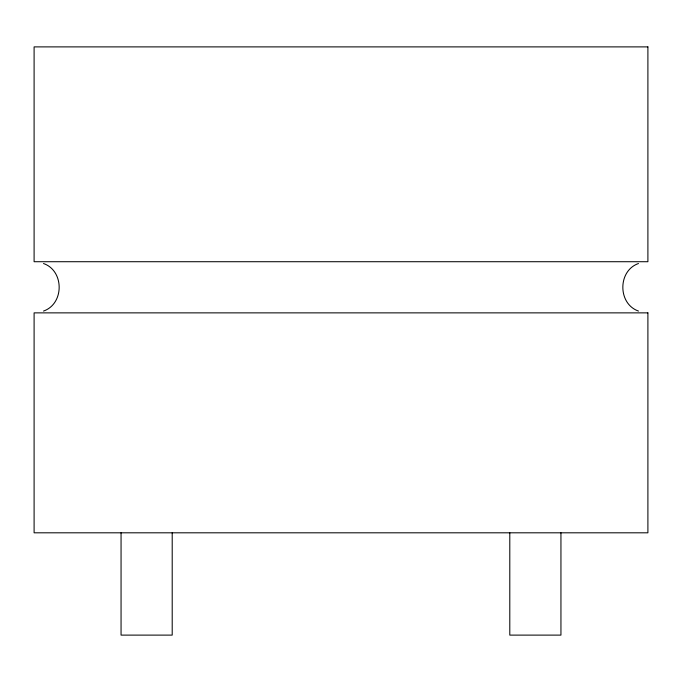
<?xml version="1.0" encoding="UTF-8"?>
<svg xmlns="http://www.w3.org/2000/svg" width="682" height="682" viewBox="0 0 682 682"><rect width="100%" height="100%" fill="white"/><g stroke="black" fill="none" stroke-linecap="round" stroke-linejoin="round"><path stroke-width="1.02" d="M43.512 311.069C64.372 303.865 64.372 270.72 43.512 263.516M638.488 263.516C617.628 270.72 617.628 303.865 638.488 311.069M560.945 532.812L560.945 635.113L509.795 635.113L509.795 532.812M172.205 532.812L172.205 635.113L121.055 635.113L121.055 532.812M647.9 46.888L34.1 46.888L34.1 261.718L647.9 261.718L647.9 46.888M647.9 312.868L34.1 312.868L34.1 532.812L647.9 532.812L647.9 312.868"/></g></svg>
